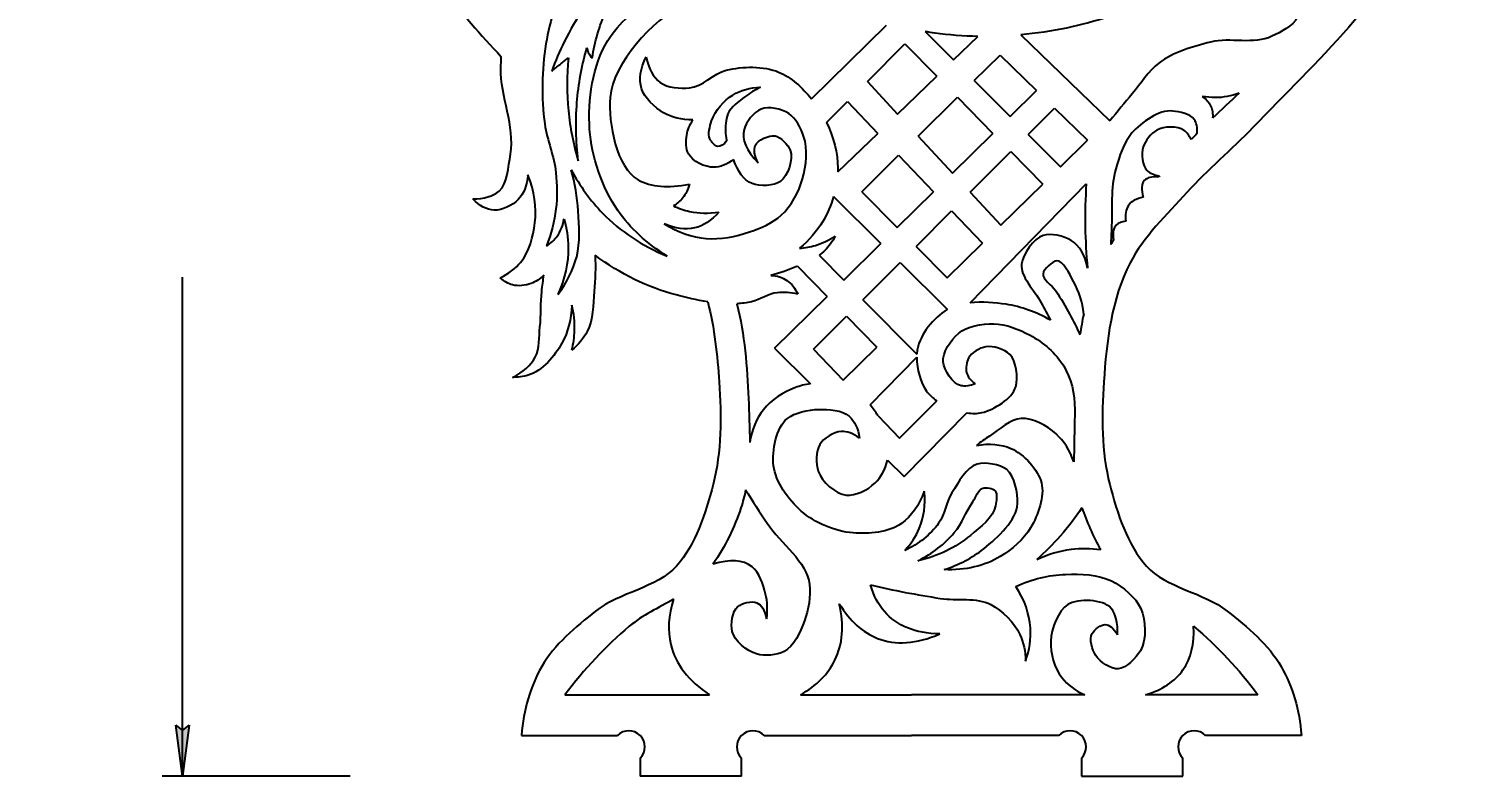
# Model space of a CAD drawing. Header units: millimetres. Extents: x -234 to 187, y -256 to 277.
# Drawn here: x -234 to -91.2, y -94.7 to -21 of the extents above; entities that cross this region are included whole.
import ezdxf

# ---------------------------------------------------------------- set-up
doc = ezdxf.new("R2010")
doc.units = ezdxf.units.MM
doc.linetypes.add('K5LT32769', pattern=[0])
doc.linetypes.add('K5LT_THIN', pattern=[0])
doc.styles.add('KDIMTEXTSTYLE', font='GOST_AU.SHX', dxfattribs={"width": 0.96, "oblique": 15, "height": 5})
doc.dimstyles.new('KDIMSTYLE (1.00)', dxfattribs={"dimtxt": 5, "dimasz": 1, "dimexe": 2, "dimexo": 0, "dimgap": 1, "dimtad": 1, "dimtxsty": 'KDIMTEXTSTYLE', "dimsah": 1, "dimcen": 0, "dimdle": 1, "dimadec": 0, "dimazin": 0, "dimtfac": 0.667, "dimtmove": 0, "dimatfit": 3, "dimfxl": 1, "dimtvp": 1, "dimtolj": 1, "dimtzin": 0, "dimarcsym": 0})

# ---------------------------------------------------------------- blocks, each defined once
blk = doc.blocks.new('KDIMARROW_01')
blk.add_hatch(color=0).paths.add_polyline_path([(0, 0), (-5, 0.66), (-4.5, 0), (-5, -0.66)])
at = {"color": 0, "linetype": 'K5LT_THIN'}
for p, q in [((-4.5, 0), (-5, 0.66)), ((-5, 0.66), (0, 0)), ((0, 0), (-5, -0.66)), ((-5, -0.66), (-4.5, 0)), ((0, 0), (-1, 0))]:
    blk.add_line(p, q, dxfattribs=at)

msp = doc.modelspace()

# ---------------------------------------------------------------- linework, layer by layer
at = {"color": 30, "linetype": 'K5LT32769', "true_color": 0xff8000}
for p, q in [((-156.816, -27.896), (-149.41, -20.634)), ((-145.604, -21.252), (-142.795, -24.061)), ((-151.305, -26.187), (-147.605, -22.469)), ((-147.605, -22.469), (-144.458, -25.668)), ((-142.795, -24.061), (-140.391, -21.739)), ((-136.167, -21.579), (-127.378, -30.074)), ((-140.754, -26.103), (-138.2, -23.585)), ((-138.2, -23.585), (-134.61, -27.085)), ((-148.319, -29.398), (-144.458, -25.668)), ((-151.305, -26.187), (-148.319, -29.398)), ((-140.754, -26.103), (-137.215, -29.643)), ((-137.215, -29.643), (-134.61, -27.085)), ((-155.326, -30.23), (-153.274, -28.167)), ((-153.274, -28.167), (-150.286, -31.298)), ((-146.299, -31.571), (-142.416, -27.742)), ((-142.416, -27.742), (-138.91, -31.306)), ((-135.449, -31.41), (-132.846, -28.806)), ((-132.846, -28.806), (-129.588, -31.983)), ((-154.226, -35.104), (-150.286, -31.298)), ((-142.902, -35.226), (-138.91, -31.306)), ((-135.449, -31.41), (-132.258, -34.602)), ((-146.299, -31.571), (-142.902, -35.226)), ((-132.258, -34.602), (-129.588, -31.983)), ((-151.861, -37.056), (-148.219, -33.465)), ((-148.219, -33.465), (-144.78, -37.069)), ((-141.149, -37.11), (-137.142, -33.103)), ((-137.142, -33.103), (-133.992, -36.304)), ((-151.861, -37.056), (-148.357, -40.582)), ((-148.357, -40.582), (-144.78, -37.069)), ((-141.176, -47.999), (-129.706, -36.287)), ((-141.149, -37.11), (-138.127, -40.361)), ((-138.127, -40.361), (-133.992, -36.304)), ((-154.642, -37.522), (-149.964, -42.16)), ((-146.496, -42.456), (-142.987, -38.948)), ((-142.987, -38.948), (-139.941, -42.141)), ((-153.641, -45.769), (-149.964, -42.16)), ((-146.496, -42.456), (-143.419, -45.554)), ((-143.419, -45.554), (-139.941, -42.141)), ((-156.07, -43.307), (-153.641, -45.769)), ((-151.738, -47.698), (-148.073, -44.034)), ((-148.073, -44.034), (-143.414, -48.652)), ((-158.21, -44.4), (-155.281, -47.38)), ((-160.462, -52.466), (-155.281, -47.38)), ((-151.738, -47.698), (-146.429, -53.08)), ((-156.624, -52.585), (-153.367, -49.328)), ((-153.367, -49.328), (-150.372, -52.376)), ((-160.462, -52.466), (-156.919, -55.98)), ((-156.624, -52.585), (-153.681, -55.623)), ((-153.681, -55.623), (-150.372, -52.376)), ((-151.039, -58.07), (-146.436, -53.37)), ((-148.119, -61.366), (-144.451, -57.67)), ((-150.249, -59.167), (-148.119, -61.366)), ((-147.682, -65.142), (-141.495, -58.855)), ((-149.315, -63.515), (-147.682, -65.142)), ((-181.142, -86.663), (-166.866, -86.663)), ((-157.907, -86.663), (-146.952, -86.663)), ((-129.858, -86.663), (-146.952, -86.663)), ((-112.763, -86.663), (-123.864, -86.663)), ((-185.424, -90.663), (-175.966, -90.663)), ((-161.476, -90.663), (-146.952, -90.663)), ((-132.429, -90.663), (-146.952, -90.663)), ((-108.481, -90.663), (-117.938, -90.663)), ((-173.721, -92.908), (-173.721, -94.663)), ((-163.721, -94.663), (-163.721, -92.908)), ((-130.184, -92.908), (-130.184, -94.663)), ((-120.184, -94.663), (-120.184, -92.908)), ((-163.721, -94.663), (-173.721, -94.663)), ((-130.184, -94.663), (-120.184, -94.663))]:
    msp.add_line(p, q, dxfattribs=at)
for centre, start, end in [((-174.844, -91.785), 315, 135), ((-162.599, -91.785), 45, 225), ((-131.306, -91.785), 315, 135), ((-119.061, -91.785), 45, 225)]:
    msp.add_arc(centre, 1.588, start, end, dxfattribs=at)
for points, knots in [([(-188.424, 119.702), (-188.909, 116.268), (-188.48, 113.328), (-187.137, 110.883), (-185.843, 108.525), (-183.114, 106.648), (-180.707, 105.187), (-178.23, 103.683), (-174.555, 103.785), (-172.438, 102.063), (-169.445, 99.628), (-167.97, 94.645), (-167.294, 90.671), (-166.615, 86.684), (-167.142, 81.968), (-168.396, 78.177), (-170.48, 71.877), (-177.767, 67.874), (-181.993, 62.376), (-187.695, 54.956), (-194.013, 47.436), (-197.427, 38.857), (-200.012, 32.36), (-201.79, 25.053), (-202.204, 18.095), (-202.753, 8.851), (-201.405, -1.542), (-197.611, -9.834), (-195.285, -14.915), (-191.49, -19.443), (-187.422, -23.749)], [0, 0, 0, 0, 1, 1, 1, 2, 2, 2, 3, 3, 3, 4, 4, 4, 5, 5, 5, 6, 6, 6, 7, 7, 7, 8, 8, 8, 9, 9, 9, 10, 10, 10, 10]), ([(-116.287, 66.993), (-114.702, 65.52), (-113.171, 64.014), (-111.912, 62.376), (-106.209, 54.956), (-99.892, 47.436), (-96.478, 38.857), (-93.893, 32.36), (-92.114, 25.053), (-91.701, 18.095), (-91.151, 8.851), (-92.5, -1.542), (-96.294, -9.834), (-99.904, -17.72), (-107.052, -24.272), (-113.266, -30.732), (-115.373, -32.922), (-117.738, -34.878), (-119.779, -37.128), (-121.774, -39.329), (-124.044, -41.503), (-125.39, -44.069), (-127.203, -47.525), (-127.708, -51.849), (-127.975, -55.81), (-128.2, -59.148), (-128.216, -62.71), (-127.384, -65.926), (-126.66, -68.727), (-125.643, -71.908), (-123.766, -73.975), (-121.825, -76.111), (-118.157, -76.545), (-115.791, -78.405), (-113.815, -79.959), (-111.699, -81.728), (-110.475, -83.869), (-109.338, -85.858), (-108.673, -88.122), (-108.481, -90.663)], [0, 0, 0, 0, 1, 1, 1, 2, 2, 2, 3, 3, 3, 4, 4, 4, 5, 5, 5, 6, 6, 6, 7, 7, 7, 8, 8, 8, 9, 9, 9, 10, 10, 10, 11, 11, 11, 12, 12, 12, 13, 13, 13, 13]), ([(-104.757, 0.328), (-106.742, -3.745), (-109.544, -7.557), (-112.626, -10.595), (-116.642, -14.552), (-122.048, -17.96), (-127.394, -19.763), (-130.136, -20.688), (-133.136, -21.304), (-136.167, -21.579)], [0, 0, 0, 0, 1, 1, 1, 2, 2, 2, 3, 3, 3, 3]), ([(-173.428, -6.575), (-174.763, -7.552), (-175.969, -8.641), (-177.048, -9.839), (-178.584, -11.544), (-179.889, -13.559), (-180.876, -15.625), (-181.898, -17.764), (-182.623, -20.144), (-183.013, -22.48), (-183.442, -25.049), (-183.477, -27.783), (-183.132, -30.374), (-182.916, -31.992), (-182.187, -33.555), (-182.034, -35.181), (-181.923, -36.356), (-181.893, -37.573), (-182.034, -38.742), (-182.183, -39.978), (-182.489, -41.195), (-182.953, -42.392)], [0, 0, 0, 0, 1, 1, 1, 2, 2, 2, 3, 3, 3, 4, 4, 4, 5, 5, 5, 6, 6, 6, 7, 7, 7, 7]), ([(-171.054, -43.401), (-173.078, -42.158), (-174.705, -40.655), (-175.935, -38.892), (-177.502, -36.647), (-178.505, -33.607), (-178.704, -30.893), (-178.913, -28.033), (-178.416, -24.572), (-176.92, -22.155), (-175.851, -20.429), (-174.06, -18.935), (-172.335, -17.735), (-170.913, -16.745), (-169.358, -15.942), (-167.669, -15.325)], [0, 0, 0, 0, 1, 1, 1, 2, 2, 2, 3, 3, 3, 4, 4, 4, 5, 5, 5, 5]), ([(-178.455, -23.872), (-178.206, -22.239), (-177.753, -20.697), (-177.095, -19.246), (-176.519, -17.974), (-175.786, -16.772), (-174.897, -15.64)], [0, 0, 0, 0, 1, 1, 1, 2, 2, 2, 2]), ([(-150.371, -19.657), (-152.311, -18.889), (-154.253, -18.118), (-156.253, -17.856), (-160.545, -17.293), (-165.917, -16.599), (-169.422, -18.533), (-172.543, -20.254), (-176.391, -24.323), (-176.683, -27.763), (-176.896, -30.276), (-176.049, -34.727), (-173.914, -35.885), (-172.654, -36.568), (-170.972, -36.712), (-168.868, -36.316)], [0, 0, 0, 0, 1, 1, 1, 2, 2, 2, 3, 3, 3, 4, 4, 4, 5, 5, 5, 5]), ([(-108.281, -18.198), (-108.37, -18.828), (-108.561, -19.384), (-108.853, -19.865), (-109.375, -20.725), (-110.477, -21.288), (-111.391, -21.732), (-113.154, -22.587), (-115.496, -21.815), (-117.438, -22.304), (-119.199, -22.747), (-121.127, -23.279), (-122.54, -24.369), (-123.573, -25.167), (-124.313, -26.381), (-125.178, -27.406), (-125.922, -28.286), (-126.653, -29.175), (-127.378, -30.074)], [0, 0, 0, 0, 1, 1, 1, 2, 2, 2, 3, 3, 3, 4, 4, 4, 5, 5, 5, 6, 6, 6, 6]), ([(-179.258, -18.895), (-179.992, -19.98), (-180.645, -21.107), (-181.216, -22.274), (-181.673, -23.21), (-182.079, -24.171), (-182.431, -25.159)], [0, 0, 0, 0, 1, 1, 1, 2, 2, 2, 2]), ([(-140.391, -21.739), (-141.827, -21.716), (-143.246, -21.613), (-144.624, -21.425), (-144.952, -21.38), (-145.278, -21.321), (-145.604, -21.252)], [0, 0, 0, 0, 1, 1, 1, 2, 2, 2, 2]), ([(-179.835, -34), (-180.071, -32.075), (-180.112, -30.165), (-179.959, -28.271), (-179.81, -26.443), (-179.481, -24.63), (-178.969, -22.831)], [0, 0, 0, 0, 1, 1, 1, 2, 2, 2, 2]), ([(-178.969, -22.831), (-178.938, -23.061), (-178.869, -23.272), (-178.763, -23.464), (-178.682, -23.611), (-178.58, -23.747), (-178.455, -23.872)], [0, 0, 0, 0, 1, 1, 1, 2, 2, 2, 2]), ([(-190.24, -37.757), (-189.12, -37.755), (-188.251, -37.499), (-187.634, -36.988), (-186.771, -36.274), (-186.736, -34.581), (-186.523, -33.356), (-186.041, -30.596), (-187.527, -27.674), (-187.463, -24.852), (-187.454, -24.487), (-187.441, -24.119), (-187.422, -23.749)], [0, 0, 0, 0, 1, 1, 1, 2, 2, 2, 3, 3, 3, 4, 4, 4, 4]), ([(-182.431, -25.159), (-182.167, -24.936), (-181.899, -24.716), (-181.628, -24.5), (-181.356, -24.283), (-181.081, -24.07), (-180.803, -23.861)], [0, 0, 0, 0, 1, 1, 1, 2, 2, 2, 2]), ([(-180.803, -23.861), (-180.974, -25.615), (-180.974, -27.353), (-180.803, -29.075), (-180.639, -30.732), (-180.316, -32.373), (-179.835, -34)], [0, 0, 0, 0, 1, 1, 1, 2, 2, 2, 2]), ([(-168.525, -29.981), (-169.628, -29.981), (-170.59, -29.744), (-171.41, -29.269), (-172.301, -28.754), (-173.303, -27.814), (-173.582, -26.883), (-173.856, -25.969), (-173.702, -24.925), (-173.119, -23.749)], [0, 0, 0, 0, 1, 1, 1, 2, 2, 2, 3, 3, 3, 3]), ([(-173.119, -23.749), (-172.9, -24.928), (-172.439, -25.774), (-171.737, -26.288), (-171.024, -26.808), (-169.78, -26.897), (-168.852, -26.822), (-167.578, -26.718), (-166.489, -25.383), (-165.22, -25.077), (-163.594, -24.684), (-161.56, -24.645), (-160.057, -25.255), (-158.847, -25.746), (-157.705, -26.805), (-156.816, -27.896)], [0, 0, 0, 0, 1, 1, 1, 2, 2, 2, 3, 3, 3, 4, 4, 4, 5, 5, 5, 5]), ([(-161.845, -26.753), (-162.893, -26.791), (-163.8, -27.047), (-164.565, -27.519), (-165.459, -28.072), (-166.351, -29.057), (-166.667, -30.066), (-166.838, -30.613), (-167.087, -31.365), (-166.84, -31.847), (-166.693, -32.134), (-166.359, -32.565), (-166.073, -32.589), (-165.824, -32.61), (-165.377, -32.376), (-165.257, -32.144), (-165.149, -31.933), (-165.306, -31.583), (-165.307, -31.303), (-165.308, -30.657), (-165.311, -29.934), (-165.059, -29.374), (-164.752, -28.689), (-164.004, -28.17), (-163.378, -27.692), (-162.904, -27.332), (-162.393, -27.018), (-161.845, -26.753)], [0, 0, 0, 0, 1, 1, 1, 2, 2, 2, 3, 3, 3, 4, 4, 4, 5, 5, 5, 6, 6, 6, 7, 7, 7, 8, 8, 8, 9, 9, 9, 9]), ([(-114.605, -27.327), (-115.393, -27.628), (-116.189, -27.779), (-116.99, -27.779), (-117.412, -27.779), (-117.835, -27.737), (-118.26, -27.654)], [0, 0, 0, 0, 1, 1, 1, 2, 2, 2, 2]), ([(-118.26, -27.654), (-117.882, -27.912), (-117.608, -28.219), (-117.438, -28.575), (-117.266, -28.937), (-117.2, -29.35), (-117.242, -29.814)], [0, 0, 0, 0, 1, 1, 1, 2, 2, 2, 2]), ([(-171.339, -40.237), (-169.994, -41.059), (-168.617, -41.534), (-167.208, -41.661), (-165.815, -41.787), (-164.278, -41.483), (-162.935, -41.02), (-161.836, -40.641), (-160.639, -40.145), (-159.801, -39.382), (-158.814, -38.484), (-158.069, -37.079), (-157.7, -35.786), (-157.327, -34.481), (-157.14, -32.846), (-157.593, -31.584), (-157.882, -30.78), (-158.373, -29.788), (-159.053, -29.34), (-159.759, -28.876), (-161.046, -28.616), (-161.795, -28.913), (-162.498, -29.191), (-163.286, -30.185), (-163.469, -30.907), (-163.72, -31.903), (-163.257, -33.006), (-162.08, -34.219)], [0, 0, 0, 0, 1, 1, 1, 2, 2, 2, 3, 3, 3, 4, 4, 4, 5, 5, 5, 6, 6, 6, 7, 7, 7, 8, 8, 8, 9, 9, 9, 9]), ([(-164.502, -33.863), (-165.168, -34.376), (-165.821, -34.637), (-166.46, -34.646), (-167.315, -34.658), (-168.568, -34.067), (-168.953, -33.328), (-169.206, -32.841), (-169.228, -32.071), (-169.131, -31.477), (-169.047, -30.961), (-168.845, -30.463), (-168.525, -29.981)], [0, 0, 0, 0, 1, 1, 1, 2, 2, 2, 3, 3, 3, 4, 4, 4, 4]), ([(-118.753, -31.291), (-118.731, -30.737), (-118.832, -30.288), (-119.056, -29.944), (-119.426, -29.376), (-120.478, -29.167), (-121.171, -29.098), (-122.563, -28.959), (-124.247, -30.179), (-125.203, -31.263), (-126.012, -32.181), (-126.437, -33.575), (-126.795, -34.796), (-127.351, -36.691), (-127.116, -38.793), (-127.218, -40.794), (-127.244, -41.286), (-127.266, -41.779), (-127.287, -42.271)], [0, 0, 0, 0, 1, 1, 1, 2, 2, 2, 3, 3, 3, 4, 4, 4, 5, 5, 5, 6, 6, 6, 6]), ([(-155.326, -30.23), (-154.644, -31.655), (-154.214, -33.269), (-154.217, -34.727), (-154.217, -34.852), (-154.22, -34.978), (-154.226, -35.104)], [0, 0, 0, 0, 1, 1, 1, 2, 2, 2, 2]), ([(-119.356, -31.903), (-119.547, -31.519), (-119.781, -31.222), (-120.058, -31.013), (-120.712, -30.519), (-122.026, -30.614), (-122.737, -30.996), (-123.301, -31.299), (-123.902, -32.019), (-124.085, -32.638), (-124.288, -33.326), (-124.194, -34.501), (-123.705, -34.971), (-123.418, -35.246), (-123.008, -35.415), (-122.473, -35.48)], [0, 0, 0, 0, 1, 1, 1, 2, 2, 2, 3, 3, 3, 4, 4, 4, 5, 5, 5, 5]), ([(-162.08, -34.219), (-162.447, -33.509), (-162.542, -32.94), (-162.365, -32.509), (-162.143, -31.968), (-160.994, -31.446), (-160.406, -31.548), (-159.85, -31.644), (-159.133, -32.426), (-158.911, -32.972), (-158.565, -33.821), (-159.155, -35.514), (-159.872, -36.035), (-160.503, -36.492), (-161.926, -36.575), (-162.685, -36.248), (-163.492, -35.902), (-164.098, -35.107), (-164.502, -33.863)], [0, 0, 0, 0, 1, 1, 1, 2, 2, 2, 3, 3, 3, 4, 4, 4, 5, 5, 5, 6, 6, 6, 6]), ([(-184.798, -35.389), (-184.876, -36.439), (-185.198, -37.255), (-185.762, -37.837), (-186.318, -38.41), (-187.36, -38.921), (-188.136, -38.876), (-188.85, -38.834), (-189.552, -38.461), (-190.24, -37.757)], [0, 0, 0, 0, 1, 1, 1, 2, 2, 2, 3, 3, 3, 3]), ([(-187.518, -45.552), (-186.706, -45.147), (-186.038, -44.636), (-185.515, -44.019), (-184.658, -43.009), (-184.266, -41.463), (-184.105, -40.137), (-183.919, -38.597), (-184.15, -37.014), (-184.798, -35.389)], [0, 0, 0, 0, 1, 1, 1, 2, 2, 2, 3, 3, 3, 3]), ([(-181.855, -47.199), (-180.955, -46.023), (-180.332, -44.777), (-179.986, -43.46), (-179.613, -42.039), (-179.731, -40.443), (-179.838, -38.95), (-179.935, -37.586), (-180.162, -36.231), (-180.52, -34.884)], [0, 0, 0, 0, 1, 1, 1, 2, 2, 2, 3, 3, 3, 3]), ([(-180.52, -34.884), (-179.668, -36.493), (-178.64, -37.917), (-177.434, -39.158), (-175.681, -40.961), (-173.555, -42.375), (-171.054, -43.401)], [0, 0, 0, 0, 1, 1, 1, 2, 2, 2, 2]), ([(-122.561, -35.596), (-123.245, -35.542), (-123.719, -35.662), (-123.984, -35.955), (-124.282, -36.285), (-124.314, -36.835), (-124.081, -37.604)], [0, 0, 0, 0, 1, 1, 1, 2, 2, 2, 2]), ([(-168.868, -36.316), (-168.995, -36.839), (-169.213, -37.291), (-169.523, -37.673), (-169.772, -37.98), (-170.08, -38.241), (-170.448, -38.456)], [0, 0, 0, 0, 1, 1, 1, 2, 2, 2, 2]), ([(-129.706, -36.287), (-129.799, -37.691), (-129.834, -39.094), (-129.812, -40.496), (-129.791, -41.86), (-129.715, -43.223), (-129.585, -44.584)], [0, 0, 0, 0, 1, 1, 1, 2, 2, 2, 2]), ([(-170.448, -38.456), (-169.925, -38.695), (-169.391, -38.873), (-168.846, -38.99), (-167.915, -39.191), (-166.954, -39.215), (-165.962, -39.062)], [0, 0, 0, 0, 1, 1, 1, 2, 2, 2, 2]), ([(-154.642, -37.522), (-154.899, -38.403), (-155.264, -39.256), (-155.712, -39.997), (-156.3, -40.969), (-157.06, -41.847), (-157.991, -42.632)], [0, 0, 0, 0, 1, 1, 1, 2, 2, 2, 2]), ([(-124.081, -37.604), (-124.775, -37.731), (-125.264, -38.002), (-125.548, -38.417), (-125.815, -38.808), (-125.9, -39.327), (-125.804, -39.974)], [0, 0, 0, 0, 1, 1, 1, 2, 2, 2, 2]), ([(-182.953, -42.392), (-182.532, -42.127), (-182.186, -41.811), (-181.915, -41.442), (-181.558, -40.958), (-181.33, -40.384), (-181.232, -39.721)], [0, 0, 0, 0, 1, 1, 1, 2, 2, 2, 2]), ([(-181.232, -39.721), (-180.967, -40.656), (-180.829, -41.585), (-180.817, -42.511), (-180.796, -44.087), (-181.143, -45.649), (-181.855, -47.199)], [0, 0, 0, 0, 1, 1, 1, 2, 2, 2, 2]), ([(-165.962, -39.062), (-166.685, -39.898), (-167.48, -40.42), (-168.347, -40.628), (-169.264, -40.849), (-170.261, -40.718), (-171.339, -40.237)], [0, 0, 0, 0, 1, 1, 1, 2, 2, 2, 2]), ([(-125.804, -39.974), (-126.211, -40.012), (-126.519, -40.132), (-126.729, -40.333), (-127.047, -40.637), (-127.14, -41.13), (-127.008, -41.809)], [0, 0, 0, 0, 1, 1, 1, 2, 2, 2, 2]), ([(-157.991, -42.632), (-157.451, -42.593), (-156.929, -42.498), (-156.425, -42.348), (-155.739, -42.142), (-155.086, -41.834), (-154.466, -41.422)], [0, 0, 0, 0, 1, 1, 1, 2, 2, 2, 2]), ([(-154.466, -41.422), (-154.746, -41.966), (-155.091, -42.441), (-155.499, -42.846), (-155.671, -43.017), (-155.864, -43.169), (-156.07, -43.307)], [0, 0, 0, 0, 1, 1, 1, 2, 2, 2, 2]), ([(-129.585, -44.584), (-129.823, -43.29), (-130.365, -42.381), (-131.21, -41.858), (-131.917, -41.42), (-133.209, -41.118), (-133.969, -41.356), (-134.927, -41.656), (-135.936, -43.195), (-136.083, -44.187), (-136.262, -45.393), (-134.816, -46.755), (-134.148, -48.022), (-133.848, -48.591), (-133.543, -49.158), (-133.233, -49.722)], [0, 0, 0, 0, 1, 1, 1, 2, 2, 2, 3, 3, 3, 4, 4, 4, 5, 5, 5, 5]), ([(-178.158, -43.321), (-178.117, -44.516), (-178.152, -45.703), (-178.265, -46.882), (-178.393, -48.209), (-178.325, -49.697), (-178.942, -50.835), (-179.312, -51.516), (-179.822, -52.134), (-180.473, -52.686)], [0, 0, 0, 0, 1, 1, 1, 2, 2, 2, 3, 3, 3, 3]), ([(-167.058, -47.917), (-168.121, -47.746), (-169.174, -47.488), (-170.17, -47.226), (-172.99, -46.486), (-175.653, -45.184), (-178.158, -43.321)], [0, 0, 0, 0, 1, 1, 1, 2, 2, 2, 2]), ([(-129.957, -49.114), (-130.084, -47.934), (-130.418, -46.865), (-130.959, -45.907), (-131.382, -45.159), (-132.008, -43.797), (-132.607, -43.865), (-133.036, -43.913), (-133.906, -44.691), (-133.969, -45.155), (-134.04, -45.674), (-133.108, -46.261), (-132.715, -46.839), (-132.207, -47.587), (-131.747, -48.372), (-131.317, -49.168), (-130.964, -49.823), (-130.635, -50.491), (-130.331, -51.173)], [0, 0, 0, 0, 1, 1, 1, 2, 2, 2, 3, 3, 3, 4, 4, 4, 5, 5, 5, 6, 6, 6, 6]), ([(-183.215, -45.279), (-183.6, -45.656), (-184.02, -45.928), (-184.476, -46.096), (-185.033, -46.302), (-185.741, -46.396), (-186.306, -46.245), (-186.736, -46.13), (-187.14, -45.899), (-187.518, -45.552)], [0, 0, 0, 0, 1, 1, 1, 2, 2, 2, 3, 3, 3, 3]), ([(-186.313, -55.357), (-185.269, -54.854), (-184.521, -54.189), (-184.07, -53.363), (-183.614, -52.53), (-183.713, -51.374), (-183.607, -50.372), (-183.484, -49.215), (-183.553, -48.039), (-183.429, -46.882), (-183.371, -46.346), (-183.3, -45.812), (-183.215, -45.279)], [0, 0, 0, 0, 1, 1, 1, 2, 2, 2, 3, 3, 3, 4, 4, 4, 4]), ([(-160.84, -45.303), (-160.214, -45.335), (-159.679, -45.501), (-159.238, -45.802), (-158.784, -46.111), (-158.428, -46.562), (-158.17, -47.155)], [0, 0, 0, 0, 1, 1, 1, 2, 2, 2, 2]), ([(-158.17, -47.155), (-158.862, -46.99), (-159.539, -46.942), (-160.199, -47.012), (-161.07, -47.105), (-161.872, -47.706), (-162.728, -47.903), (-163.203, -48.012), (-163.691, -48.076), (-164.186, -48.103)], [0, 0, 0, 0, 1, 1, 1, 2, 2, 2, 3, 3, 3, 3]), ([(-180.473, -48.235), (-180.514, -49.646), (-180.834, -50.893), (-181.435, -51.974), (-182.151, -53.265), (-183.362, -54.719), (-184.782, -55.143), (-185.258, -55.286), (-185.768, -55.357), (-186.313, -55.357)], [0, 0, 0, 0, 1, 1, 1, 2, 2, 2, 3, 3, 3, 3]), ([(-167.058, -47.917), (-166.381, -50.474), (-166.105, -53.219), (-165.93, -55.81), (-165.705, -59.148), (-165.689, -62.71), (-166.521, -65.926), (-167.245, -68.727), (-168.261, -71.908), (-170.139, -73.975), (-172.08, -76.111), (-175.748, -76.545), (-178.114, -78.405), (-180.09, -79.959), (-182.206, -81.728), (-183.43, -83.869), (-184.567, -85.858), (-185.232, -88.122), (-185.424, -90.663)], [0, 0, 0, 0, 1, 1, 1, 2, 2, 2, 3, 3, 3, 4, 4, 4, 5, 5, 5, 6, 6, 6, 6]), ([(-180.473, -52.686), (-180.303, -52.035), (-180.208, -51.382), (-180.188, -50.728), (-180.163, -49.899), (-180.258, -49.068), (-180.473, -48.235)], [0, 0, 0, 0, 1, 1, 1, 2, 2, 2, 2]), ([(-164.186, -48.103), (-163.416, -51.11), (-163.163, -54.349), (-163.037, -57.44), (-162.98, -58.856), (-162.909, -60.318), (-162.914, -61.775)], [0, 0, 0, 0, 1, 1, 1, 2, 2, 2, 2]), ([(-133.233, -49.722), (-134.656, -48.907), (-136.117, -48.385), (-137.617, -48.156), (-138.713, -47.989), (-139.995, -47.879), (-141.176, -47.999)], [0, 0, 0, 0, 1, 1, 1, 2, 2, 2, 2]), ([(-143.414, -48.652), (-143.438, -48.666), (-143.462, -48.681), (-143.486, -48.695), (-144.733, -49.469), (-146.099, -51.117), (-146.368, -52.553), (-146.399, -52.719), (-146.42, -52.896), (-146.429, -53.08)], [0, 0, 0, 0, 1, 1, 1, 2, 2, 2, 3, 3, 3, 3]), ([(-140.665, -55.995), (-141.187, -56.198), (-141.651, -56.26), (-142.055, -56.182), (-142.9, -56.017), (-143.73, -54.659), (-143.818, -53.838), (-143.912, -52.945), (-143.071, -51.646), (-142.324, -51.018), (-141.481, -50.308), (-139.995, -50.068), (-138.84, -50.085), (-137.637, -50.102), (-136.325, -50.617), (-135.253, -51.205), (-133.971, -51.907), (-132.67, -53.001), (-131.935, -54.232), (-131.204, -55.456), (-130.839, -56.899), (-130.84, -58.561)], [0, 0, 0, 0, 1, 1, 1, 2, 2, 2, 3, 3, 3, 4, 4, 4, 5, 5, 5, 6, 6, 6, 7, 7, 7, 7]), ([(-141.495, -58.855), (-140.963, -58.936), (-140.455, -58.937), (-140.022, -58.836), (-138.823, -58.557), (-137.003, -57.436), (-136.663, -56.285), (-136.401, -55.399), (-136.59, -53.738), (-137.264, -53.092), (-137.774, -52.603), (-138.878, -52.215), (-139.608, -52.345), (-140.217, -52.454), (-141.041, -52.911), (-141.329, -53.465), (-141.528, -53.849), (-141.629, -54.452), (-141.516, -54.875), (-141.404, -55.294), (-141.12, -55.667), (-140.665, -55.995)], [0, 0, 0, 0, 1, 1, 1, 2, 2, 2, 3, 3, 3, 4, 4, 4, 5, 5, 5, 6, 6, 6, 7, 7, 7, 7]), ([(-146.436, -53.37), (-146.429, -54.536), (-146.045, -55.903), (-145.456, -56.721), (-145.211, -57.06), (-144.862, -57.382), (-144.451, -57.67)], [0, 0, 0, 0, 1, 1, 1, 2, 2, 2, 2]), ([(-156.919, -55.98), (-157.446, -56.065), (-157.954, -56.196), (-158.409, -56.364), (-159.559, -56.788), (-160.803, -57.585), (-161.563, -58.55), (-162.255, -59.429), (-162.706, -60.504), (-162.914, -61.775)], [0, 0, 0, 0, 1, 1, 1, 2, 2, 2, 3, 3, 3, 3]), ([(-145.688, -66.577), (-146.206, -68.002), (-146.958, -69.065), (-147.945, -69.766), (-149.172, -70.637), (-151.167, -70.824), (-152.711, -70.698), (-154.478, -70.553), (-156.511, -69.71), (-157.836, -68.548), (-159.085, -67.451), (-160.377, -65.657), (-160.559, -64.068), (-160.728, -62.597), (-160.313, -60.3), (-159.198, -59.41), (-158.46, -58.821), (-157.151, -58.54), (-156.116, -58.514), (-155.12, -58.489), (-153.796, -58.573), (-153.106, -59.195), (-152.572, -59.675), (-152.225, -60.392), (-152.066, -61.345)], [0, 0, 0, 0, 1, 1, 1, 2, 2, 2, 3, 3, 3, 4, 4, 4, 5, 5, 5, 6, 6, 6, 7, 7, 7, 8, 8, 8, 8]), ([(-150.249, -59.167), (-150.257, -59.152), (-150.266, -59.138), (-150.275, -59.123), (-150.486, -58.768), (-150.745, -58.41), (-151.039, -58.07)], [0, 0, 0, 0, 1, 1, 1, 2, 2, 2, 2]), ([(-130.932, -63.695), (-131.327, -62.552), (-131.913, -61.631), (-132.692, -60.933), (-133.584, -60.132), (-135.006, -59.348), (-136.126, -59.41), (-137.194, -59.469), (-138.269, -60.48), (-139.261, -61.142), (-139.7, -61.434), (-140.128, -61.742), (-140.545, -62.067)], [0, 0, 0, 0, 1, 1, 1, 2, 2, 2, 3, 3, 3, 4, 4, 4, 4]), ([(-152.066, -61.345), (-152.701, -60.888), (-153.31, -60.673), (-153.894, -60.7), (-154.64, -60.734), (-155.624, -61.368), (-156.008, -61.99), (-156.415, -62.647), (-156.402, -63.861), (-156.152, -64.606), (-155.805, -65.639), (-154.419, -66.863), (-153.392, -66.971), (-152.525, -67.062), (-151.259, -66.453), (-150.561, -65.788), (-149.969, -65.225), (-149.554, -64.467), (-149.315, -63.515)], [0, 0, 0, 0, 1, 1, 1, 2, 2, 2, 3, 3, 3, 4, 4, 4, 5, 5, 5, 6, 6, 6, 6]), ([(-140.545, -62.067), (-139.248, -61.844), (-138.113, -61.943), (-137.141, -62.366), (-135.847, -62.929), (-134.448, -64.466), (-134.125, -65.77), (-133.801, -67.074), (-134.453, -68.942), (-135.2, -70.19), (-135.877, -71.32), (-137.047, -72.348), (-138.186, -73.027), (-139.763, -73.966), (-141.614, -74.394), (-143.741, -74.311)], [0, 0, 0, 0, 1, 1, 1, 2, 2, 2, 3, 3, 3, 4, 4, 4, 5, 5, 5, 5]), ([(-143.741, -74.311), (-142.251, -73.842), (-140.947, -73.155), (-139.829, -72.251), (-138.42, -71.112), (-136.567, -69.458), (-136.484, -67.801), (-136.431, -66.755), (-136.771, -65.082), (-137.559, -64.456), (-138.226, -63.926), (-139.653, -63.689), (-140.486, -63.919), (-141.54, -64.209), (-142.31, -65.701), (-142.964, -66.756), (-143.531, -67.669), (-143.663, -68.882), (-144.278, -69.742), (-145.087, -70.873), (-146.202, -71.769), (-147.623, -72.43)], [0, 0, 0, 0, 1, 1, 1, 2, 2, 2, 3, 3, 3, 4, 4, 4, 5, 5, 5, 6, 6, 6, 7, 7, 7, 7]), ([(-163.313, -66.442), (-163.432, -67.044), (-163.584, -67.634), (-163.776, -68.209), (-164.41, -70.113), (-165.343, -72.097), (-166.537, -73.778)], [0, 0, 0, 0, 1, 1, 1, 2, 2, 2, 2]), ([(-163.313, -66.442), (-162.623, -67.547), (-161.92, -68.643), (-161.204, -69.73), (-159.854, -71.78), (-157.244, -73.491), (-157.012, -75.786), (-156.898, -76.914), (-157.095, -78.271), (-157.513, -79.37), (-157.931, -80.469), (-158.548, -81.885), (-159.52, -82.38), (-160.255, -82.754), (-161.444, -82.867), (-162.243, -82.631), (-163.199, -82.348), (-164.431, -81.334), (-164.644, -80.409), (-164.807, -79.704), (-164.644, -78.423), (-164.107, -77.972), (-163.69, -77.622), (-162.69, -77.36), (-162.208, -77.578), (-161.748, -77.786), (-161.425, -78.311), (-161.24, -79.155)], [0, 0, 0, 0, 1, 1, 1, 2, 2, 2, 3, 3, 3, 4, 4, 4, 5, 5, 5, 6, 6, 6, 7, 7, 7, 8, 8, 8, 9, 9, 9, 9]), ([(-147.623, -72.43), (-146.997, -71.765), (-146.519, -71.044), (-146.189, -70.268), (-145.716, -69.153), (-145.549, -67.922), (-145.688, -66.577)], [0, 0, 0, 0, 1, 1, 1, 2, 2, 2, 2]), ([(-146.309, -73.445), (-144.296, -72.983), (-142.574, -72.147), (-141.143, -70.937), (-140.187, -70.128), (-138.873, -69.205), (-138.664, -68.01), (-138.584, -67.554), (-138.433, -66.828), (-138.694, -66.547), (-138.918, -66.306), (-139.579, -66.185), (-139.918, -66.278), (-140.369, -66.402), (-140.589, -67.165), (-140.904, -67.622), (-141.574, -68.595), (-141.974, -69.78), (-142.725, -70.668), (-143.685, -71.802), (-144.879, -72.728), (-146.309, -73.445)], [0, 0, 0, 0, 1, 1, 1, 2, 2, 2, 3, 3, 3, 4, 4, 4, 5, 5, 5, 6, 6, 6, 7, 7, 7, 7]), ([(-130.129, -68.209), (-130.787, -69.199), (-131.506, -70.136), (-132.285, -71.02), (-132.999, -71.829), (-133.763, -72.594), (-134.579, -73.314)], [0, 0, 0, 0, 1, 1, 1, 2, 2, 2, 2]), ([(-134.579, -73.314), (-133.471, -72.787), (-132.336, -72.453), (-131.174, -72.31), (-130.229, -72.194), (-129.266, -72.206), (-128.285, -72.344)], [0, 0, 0, 0, 1, 1, 1, 2, 2, 2, 2]), ([(-161.24, -79.155), (-161.131, -78.305), (-161.166, -77.493), (-161.348, -76.718), (-161.57, -75.766), (-161.989, -74.564), (-162.674, -74.03), (-163.557, -73.341), (-164.845, -73.257), (-166.537, -73.778)], [0, 0, 0, 0, 1, 1, 1, 2, 2, 2, 3, 3, 3, 3]), ([(-136.657, -75.965), (-135.036, -75.239), (-133.4, -74.845), (-131.748, -74.783), (-130.256, -74.727), (-128.526, -74.772), (-127.233, -75.428), (-126.104, -76), (-124.819, -77.039), (-124.33, -78.151), (-123.82, -79.314), (-123.723, -81.225), (-124.366, -82.308), (-124.803, -83.045), (-125.781, -84.067), (-126.552, -84.1), (-127.257, -84.131), (-128.358, -83.438), (-128.774, -82.774), (-129.124, -82.215), (-129.429, -81.165), (-129.132, -80.624), (-128.918, -80.234), (-128.259, -79.712), (-127.842, -79.728), (-127.423, -79.745), (-127.017, -80.079), (-126.623, -80.732)], [0, 0, 0, 0, 1, 1, 1, 2, 2, 2, 3, 3, 3, 4, 4, 4, 5, 5, 5, 6, 6, 6, 7, 7, 7, 8, 8, 8, 9, 9, 9, 9]), ([(-144.147, -80.66), (-146.586, -80.592), (-148.414, -79.852), (-149.63, -78.438), (-150.236, -77.733), (-150.689, -76.861), (-150.991, -75.822)], [0, 0, 0, 0, 1, 1, 1, 2, 2, 2, 2]), ([(-150.991, -75.822), (-148.712, -76.356), (-146.419, -76.798), (-144.111, -77.148), (-142.458, -77.398), (-140.519, -77.007), (-139.13, -77.757), (-137.993, -78.371), (-136.817, -79.501), (-136.263, -80.696), (-135.897, -81.485), (-135.706, -82.369), (-135.69, -83.347)], [0, 0, 0, 0, 1, 1, 1, 2, 2, 2, 3, 3, 3, 4, 4, 4, 4]), ([(-135.69, -83.347), (-135.307, -82.226), (-135.152, -81.127), (-135.224, -80.051), (-135.317, -78.651), (-135.795, -77.289), (-136.657, -75.965)], [0, 0, 0, 0, 1, 1, 1, 2, 2, 2, 2]), ([(-126.623, -80.732), (-126.576, -79.552), (-126.791, -78.68), (-127.268, -78.116), (-128.027, -77.22), (-130.535, -77.146), (-131.533, -77.757), (-132.463, -78.328), (-133.148, -80.137), (-133.217, -81.377), (-133.282, -82.542), (-132.834, -84.016), (-132.106, -84.96), (-131.559, -85.669), (-130.809, -86.237), (-129.858, -86.663)], [0, 0, 0, 0, 1, 1, 1, 2, 2, 2, 3, 3, 3, 4, 4, 4, 5, 5, 5, 5]), ([(-170.424, -77.229), (-171.907, -78.078), (-173.508, -78.824), (-174.79, -79.9), (-177.143, -81.875), (-179.26, -84.13), (-181.142, -86.663)], [0, 0, 0, 0, 1, 1, 1, 2, 2, 2, 2]), ([(-170.424, -77.229), (-170.935, -78.848), (-171.027, -80.338), (-170.701, -81.699), (-170.243, -83.606), (-168.965, -85.26), (-166.866, -86.663)], [0, 0, 0, 0, 1, 1, 1, 2, 2, 2, 2]), ([(-157.907, -86.663), (-156.304, -85.737), (-155.169, -84.596), (-154.503, -83.24), (-153.735, -81.675), (-153.592, -79.824), (-154.073, -77.686)], [0, 0, 0, 0, 1, 1, 1, 2, 2, 2, 2]), ([(-154.073, -77.686), (-153.014, -79.385), (-151.76, -80.52), (-150.31, -81.09), (-148.545, -81.784), (-146.491, -81.641), (-144.147, -80.66)], [0, 0, 0, 0, 1, 1, 1, 2, 2, 2, 2]), ([(-123.864, -86.663), (-122.195, -86.152), (-120.965, -85.334), (-120.173, -84.208), (-119.381, -83.08), (-119.028, -81.644), (-119.115, -79.9)], [0, 0, 0, 0, 1, 1, 1, 2, 2, 2, 2])]:
    msp.add_open_spline(points, degree=3, knots=knots, dxfattribs=at)
for points in [[(-114.605, -27.327), (-115.485, -28.156), (-116.37, -28.98), (-117.242, -29.814)], [(-118.753, -31.291), (-118.956, -31.494), (-119.157, -31.698), (-119.356, -31.903)], [(-122.473, -35.48), (-122.502, -35.518), (-122.531, -35.557), (-122.561, -35.596)], [(-127.008, -41.809), (-127.103, -41.963), (-127.196, -42.117), (-127.287, -42.271)], [(-158.21, -44.4), (-159.051, -44.776), (-159.928, -45.077), (-160.84, -45.303)], [(-129.957, -49.114), (-130.103, -49.792), (-130.226, -50.48), (-130.331, -51.173)], [(-130.84, -58.561), (-130.901, -61.984), (-130.871, -60.272), (-130.932, -63.695)], [(-130.129, -68.209), (-129.667, -69.594), (-129.048, -71.022), (-128.285, -72.344)], [(-119.115, -79.9), (-116.762, -81.875), (-114.644, -84.13), (-112.763, -86.663)]]:
    msp.add_open_spline(points, degree=3, dxfattribs=at)

# ---------------------------------------------------------------- dimensions: what is measured, and where the dimension line sits
at = {"color": 7}
msp.add_linear_dim(base=(-218.8844, 123.702), p1=(-202.3216, -94.6625), p2=(-202.3216, 123.702), angle=90, location=(-218.8844, 14.5198), dimstyle='KDIMSTYLE (1.00)', override={"dimexo": 0, "dimpost": '\\H5.0;\\W0.965;\\Q15;<>', "dimblk1": 'KDIMARROW_01', "dimblk2": 'KDIMARROW_01', "dimse1": 0, "dimse2": 0, "dimclrt": 7, "dimtolj": 1}, dxfattribs=at).render()

doc.saveas('drawing.dxf')
